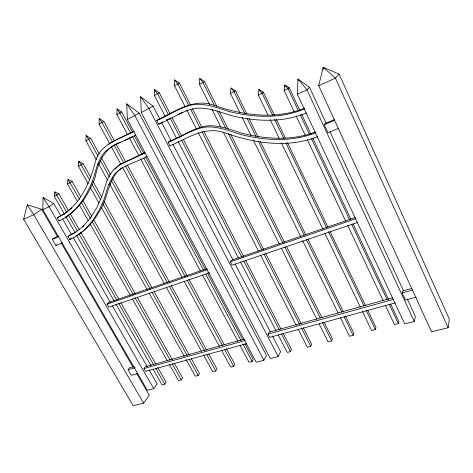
<?xml version="1.0" encoding="UTF-8"?>
<svg xmlns="http://www.w3.org/2000/svg" width="473" height="473" viewBox="0 0 473 473"><rect width="100%" height="100%" fill="white"/><g stroke="black" fill="none" stroke-linecap="round" stroke-linejoin="round"><path stroke-width="0.71" d="M149.06 369.839L157.125 383.91L153.766 388.635L147.345 390.29L42.836 209.586L43.073 197.472L53.745 203.538L60.71 215.688M109.618 143.556L99.064 124.056L99.194 118.546L103.889 121.484L114.395 140.96M127.663 134.746L116.878 114.537L117.02 108.926L121.75 111.941L132.481 132.133M165.243 116.464L154.399 95.493L154.565 89.681L159.354 92.844L170.168 113.857M185.185 106.88L174.478 85.808L174.661 79.907L179.474 83.142L190.459 104.846M323.142 69.407L323.219 67.261L339.117 74.125L449.35 319.204L448.15 327.73L431.577 331.839L318.701 85.714L323.219 67.261L335.422 78.146L448.15 327.73M96.261 159.596L85.956 140.842L86.151 135.568L90.721 138.287L99.229 153.837M407.336 299.042L415.383 316.461L414.283 321.451L404.705 323.916L297.34 94.168L297.984 78.991L309.502 87.286L326.216 123.471M209.716 104.77L199.494 84.3L199.76 78.459L204.507 81.598L216.675 106.07M88.167 183.672L78.483 166.289L78.82 161.405L83.159 163.735L90.68 177.292M239.953 112.805L230.528 93.577L230.972 87.99L235.53 90.828L246.847 114.011M77.714 202.006L67.568 184.015L67.982 179.385L72.18 181.478L80.865 196.939M64.594 214.316L54.336 196.366L54.785 191.89L58.894 193.847L68.378 210.503M267.943 114.939L258.341 94.978L258.897 89.503L263.355 92.188L274.494 115.453M294.165 111.799L284.107 90.449L284.722 84.986L289.139 87.623L299.799 110.351M136.691 373.481L149.267 395.203L143.609 403.156L133.173 405.739L23.65 219.247L27.215 204.844L41.659 209.261L57.558 236.737M385.347 305.262L394.464 324.608L398.343 323.603L398.869 321.545L390.722 304.169M416.21 297.115L405.432 300.077L402.139 292.958L402.665 290.996L411.9 288.394M135.769 135.201C125.623 141.143 113.289 143.827 104.71 152.176C98.071 159.661 96.072 169.677 93.222 178.96C86.784 196.005 76.271 213.152 59.066 220.915L57.233 217.757L65.215 213.217L71.902 207.854M120.828 142.089C105.065 146.766 97.946 162.753 95.061 177.677C89.101 193.244 80.026 208.741 65.233 217.314M362.348 311.234L371.63 330.532L375.385 329.557L376.011 327.505L367.734 310.223M147.014 156.486C136.845 162.18 124.576 164.622 115.903 172.722C109.233 179.941 107.14 189.744 104.226 198.814C97.645 215.552 86.878 232.213 69.773 239.533L67.964 236.417L69.809 234.969L75.905 231.936M122.424 167.46C108.187 177.091 108.719 196.23 100.371 209.835C94.399 220.258 86.594 230.126 75.893 235.956M340.418 317.696L349.517 336.262L353.154 335.322L353.875 333.27L345.467 316.047M319.198 323.987L328.102 341.813L331.626 340.903L332.43 338.863L324.206 322.326M298.309 329.421L307.344 347.2L310.761 346.313L311.642 344.279L303.323 327.836M278.071 334.718L287.217 352.415L290.528 351.557L291.486 349.529L283.037 333.122M159.933 119.273L153.134 106.177L140.623 96.705L141.291 112.544L270.349 358.569L278.195 356.541L280.613 351.658L272.454 335.948M263.881 360.237L266.423 355.365L139.157 113.153L126.699 103.841L127.385 119.48L256.206 362.217L263.881 360.237L134.929 115.719L126.699 103.841M395.174 302.891L269.616 337.355L267.966 334.186L269.031 332.229L392.661 297.783M240.012 345.355L249.052 362.312L252.174 361.502L253.268 359.492L244.961 343.859M221.494 350.191L230.647 367.083L233.674 366.297L234.833 364.299L226.431 348.719M203.526 354.904L212.761 371.719L215.706 370.956L216.918 368.964L208.764 354.064M186.06 359.48L195.384 376.224L198.246 375.485L199.511 373.504L191.281 358.658M169.429 364.547L178.492 380.605L181.271 379.884L182.59 377.915L174.265 363.098M153.27 369.478L162.062 384.868L164.77 384.165L166.135 382.202L157.746 367.468M357.594 222.434L232.036 265.182L230.298 261.835L231.557 260.15L355.211 217.539M114.898 169.163L120.514 164.03L144.809 152.631M246.356 343.741L145.607 371.4L143.987 368.573L145.436 366.664L244.435 339.082M338.13 128.532L327.972 132.742L324.259 124.712L325.217 123.494L334.653 119.509M137.903 373.516L131.323 375.32L128.077 369.738L129.578 367.846L134.166 366.557M82.503 226.898L90.024 218.496L96.598 208.12L102.192 195.716L106.75 181.23L109.919 174.691L113.922 169.358L118.747 165.284L145.122 152.927M339.117 74.125L335.422 78.146L318.701 85.714M209.569 272.832L108.689 307.172L106.987 304.204L108.624 302.513L207.068 268.587M309.502 87.286L306.959 89.805L297.34 94.168M289.139 87.623L287.998 88.658L284.107 90.449M108.27 144.318L114.933 140.493L134.308 131.086M263.355 92.188L262.101 93.228L258.341 94.978M69.773 239.533L71.606 238.067M58.711 236.033L54.206 237.931L52.32 239.379L55.891 245.528L56.825 244.795M83.756 225.899L74.078 233.384L67.964 236.417M317.62 136.691C287.537 148.51 253.782 143.284 224.184 132.552C204.785 125.966 186.912 138.441 169.996 145.944L168.098 142.302L169.712 141.108C182.312 136.354 193.699 127.728 207.263 125.889C219.377 124.973 230.771 129.732 242.093 133.274C265.986 139.269 292.048 140.995 315.408 131.949M59.066 220.915L60.012 220.217M108.802 184.393L110.581 183.081M235.53 90.828L230.528 93.577M53.745 203.538L49.091 206.748L42.836 209.586M41.659 209.261L33.778 214.659L23.65 219.247M58.894 193.847L54.336 196.366M304.346 108.276C274.973 120.118 241.833 115.205 212.767 104.882C193.096 98.39 175.288 111.439 158.414 119.379L156.74 120.485L158.662 124.18L162.96 121.798M97.692 164.178L99.537 162.949M72.18 181.478L67.568 184.015M83.159 163.735L78.483 166.289M204.507 81.598L199.494 84.3M153.134 106.177L141.291 112.544M139.157 113.153L127.385 119.48M90.721 138.287L85.956 140.842M179.474 83.142L174.478 85.808M159.354 92.844L154.399 95.493M121.75 111.941L116.878 114.537M103.889 121.484L99.064 124.056M57.233 217.757C79.269 207.476 89.911 183.276 95.611 160.974C100.619 143.591 119.71 138.891 133.853 131.589M156.74 120.485C169.375 115.459 180.71 106.496 194.373 104.438C206.559 103.356 218.065 108.116 229.476 111.616C254.06 117.665 280.938 118.93 304.659 108.891M124.157 140.487L132.812 136.319M134.143 135.68L135.473 135.036M166.254 120.207L170.865 117.99M178.102 114.501L182.714 112.284M158.662 124.18C171.256 119.226 182.56 110.345 196.159 108.317C208.262 107.27 219.667 112.042 231.001 115.513C255.698 121.62 282.7 122.945 306.569 112.923M168.098 142.302C180.745 137.537 192.18 128.881 205.785 127.048C217.952 126.131 229.393 130.926 240.763 134.486C265.235 140.676 291.965 142.272 315.787 132.706M185.966 110.771L187.905 109.89M52.32 239.379L58.764 236.66M324.259 124.712L334.411 120.432M55.891 245.528L62.347 242.856M106.987 304.204L207.133 269.793M230.298 261.835L355.85 218.697M128.077 369.738L135.308 367.71M402.139 292.958L412.923 289.937M143.987 368.573L245.416 340.442M267.966 334.186L393.524 299.368M258.897 89.503L262.101 93.228L272.631 115.193M230.972 87.99L234.153 91.845L244.854 113.739M199.76 78.459L202.988 82.562L214.506 105.686M174.661 79.907L177.854 84.093L188.538 105.177M117.02 108.926L119.941 112.982L130.702 133.203M99.194 118.546L102.026 122.554L112.556 142.054M140.623 96.705L149.019 108.689L278.195 356.541M86.151 135.568L88.835 139.411L98.047 156.226M67.982 179.385L79.683 199.446M54.785 191.89L66.841 212.448M27.215 204.844L33.778 214.659L143.609 403.156M43.073 197.472L49.091 206.748L153.766 388.635M61.259 243.128L132.996 367.089M62.542 218.887L71.34 234.236M73.173 237.434L110.57 302.679M112.403 305.877L147.227 366.64M66.06 216.882L74.852 232.267M76.685 235.477L114.064 300.875M115.891 304.08L151.07 365.629M70.205 213.707L79.322 229.724M80.782 232.284L118.717 298.918M120.905 302.761L155.919 364.263M68.301 215.008L77.436 231.031M78.896 233.591L116.902 300.225M118.729 303.43L153.441 364.299M155.635 368.148L164.77 384.165M79.168 204.573L88.226 220.637M90.041 223.847L130.276 295.158M132.452 299.013L167.253 360.692M83.041 200.8L91.727 216.256M93.536 219.478L135.166 293.544M137.341 297.411L172.456 359.882M81.131 202.012L90.526 218.709M92.336 221.92L133.191 294.478M135 297.688L170.067 359.977M172.237 363.832L181.271 379.884M89.533 179.805L81.279 164.953L78.82 161.405L79.34 162.623M92.046 184.322L100.654 199.825M102.807 203.697L150.166 288.944M151.963 292.172L187.125 355.465M189.277 359.338L198.246 375.485M90.319 187.539L98.922 202.994M101.435 207.499L147.334 289.931M149.125 293.154L184.269 356.264M92.826 181.165L101.778 197.3M103.924 201.173L151.898 287.661M154.05 291.534L189.135 354.785M98.745 164.125L107.625 180.296M110.108 184.819L164.456 283.765M166.585 287.649L201.397 351.025M101.358 157.728L110.576 174.572M112.349 177.813L169.417 282.139M171.191 285.379L206.642 350.174M100.53 160.755L109.387 176.926M111.516 180.804L167.152 282.351M169.281 286.23L204.72 350.907M206.849 354.785L215.706 370.956M114.312 145.306L123.79 162.854M125.546 166.106L185.227 276.599M187.332 280.501L222.44 345.497M224.545 349.399L233.674 366.297M111.374 146.801L120.875 164.344M122.637 167.596L182.093 277.409M184.204 281.311L219.383 346.289M116.145 144.206L125.599 161.736M127.349 164.982L187.213 276.001M188.969 279.247L224.326 344.823M132.434 136.466L142.154 154.73M143.887 157.988L203.585 270.184M205.666 274.098L241.07 340.631M242.803 343.889L252.174 361.502M129.401 138.01L138.79 155.611M140.534 158.875L200.357 271.023M202.444 274.937L237.925 341.447M134.214 135.39L143.904 153.63M145.631 156.888L205.507 269.592M207.239 272.85L242.886 339.951M161.63 122.542L171.149 140.871M172.852 144.147L233.023 260.014M235.063 263.94L270.414 332.022M166.934 119.74L176.423 138.092M178.114 141.368L238.427 258.033M240.461 261.965L276.037 330.787M172.196 117.795L181.656 136.177M183.347 139.458L243.5 256.313M245.528 260.251L281.015 329.178M168.483 114.815L157.663 93.831L154.565 89.681L155.002 91.058M170.174 118.096L179.977 137.117M181.667 140.392L241.845 257.123M243.873 261.061L279.372 329.918M281.4 333.849L290.528 351.557M186.859 110.168L196.567 129.265M198.24 132.558L258.483 251.068M260.487 255.018L296.299 325.471M192.458 108.796L201.782 127.213M203.78 131.157L263.703 249.561M265.702 253.504L301.325 323.887M190.542 109.133L199.896 127.58M201.9 131.529L262.007 250.122M264.011 254.078L299.74 324.573M301.407 327.866L310.761 346.313M217.137 110.972L225.686 128.153M228.323 133.439L282.931 243.116M284.906 247.077L320.109 317.779M322.415 322.403L331.626 340.903M212.022 109.393L220.926 127.219M223.563 132.505L279.295 244.092M281.275 248.053L316.886 319.364M219.306 111.362L228.181 129.218M230.812 134.509L284.415 242.306M286.39 246.273L321.906 317.696M242.229 117.446L251.009 135.349M253.286 139.99L300.751 236.802M302.702 240.781L338.142 313.055M249.111 118.646L258.163 137.194M260.428 141.835L305.694 234.573M307.958 239.208L343.528 312.074M247.125 118.38L255.875 136.295M258.146 140.936L304.192 235.14M306.463 239.787L341.808 312.097M344.078 316.744L353.154 335.322M274.547 119.19L283.8 138.494M286.035 143.153L326.559 227.702M328.475 231.693L363.897 305.593M366.126 310.253L375.385 329.557M270.184 119.598L279.147 138.228M281.382 142.887L322.988 229.387M324.904 233.384L360.426 307.243M276.403 119.444L285.314 138.057M287.543 142.71L327.955 227.129M330.184 231.782L365.505 305.57M296.057 115.802L305.487 135.816M307.373 139.819L345.728 221.204M347.62 225.207L383.148 300.591M301.679 114.36L311.086 134.409M312.966 138.418L350.901 219.289M353.095 223.966L388.522 299.492M298.345 110.682L287.998 88.658L284.722 84.986L284.953 86.884M300.225 114.685L309.626 134.71M311.506 138.713L349.441 219.478M351.634 224.149L387.056 299.575M389.249 304.245L398.343 323.603M414.283 321.451L306.959 89.805L297.984 78.991L298.209 80.392M329.935 131.518L403.617 290.996"/></g></svg>
